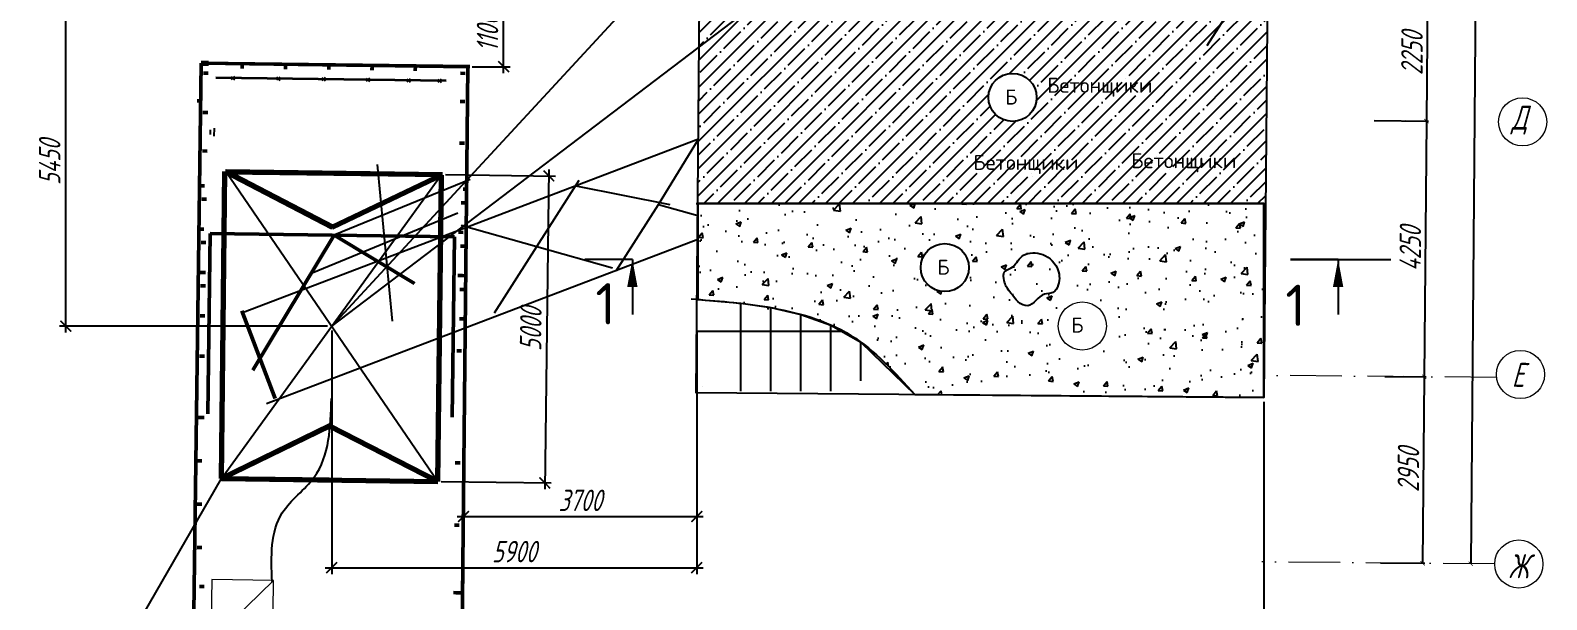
# Model space of a CAD drawing. Header units: millimetres. Extents: x 5763 to 12018931, y 39842 to 3600577.
# Drawn here: x 870921 to 906213, y 809550 to 822800 of the extents above; entities that cross this region are included whole.
import ezdxf

# ---------------------------------------------------------------- set-up
doc = ezdxf.new("R2010")
doc.units = ezdxf.units.MM
doc.linetypes.add('ACAD_ISO10W100', pattern=[18, 12, -3, 0, -3])
doc.linetypes.add('HIDDEN', pattern=[9.525, 6.35, -3.175])
for name, color, linetype in [('!Форматы', 7, 'Continuous'), ('Архитектура', 7, 'Continuous'), ('доп сетки', 120, 'Continuous'), ('Размеры', 7, 'Continuous'), ('тонкие', 2, 'Continuous'), ('штриховка', 7, 'Continuous')]:
    doc.layers.add(name, color=color, linetype=linetype)
for name, color, linetype, lineweight in [('0.25', 7, 'Continuous', 25), ('0.35', 7, 'Continuous', 35), ('0.5', 7, 'Continuous', 50), ('0.7', 7, 'Continuous', 70), ('основная_02мм', 151, 'Continuous', 20)]:
    doc.layers.add(name, color=color, linetype=linetype, lineweight=lineweight)
doc.styles.add('ISOCPEUR', font='isocpeur.ttf')
doc.styles.get("Standard").update_dxf_attribs({"font": 'romans.shx', "width": 0.7, "oblique": 15, "height": 500})
doc.styles.add('VSSP_ROMANS07', font='romans.shx', dxfattribs={"width": 0.7, "oblique": 15, "height": 250})
doc.dimstyles.new('ISO-25', dxfattribs={"dimtxt": 500, "dimasz": 250, "dimexe": 150, "dimexo": 100, "dimgap": 125, "dimtad": 1, "dimtxsty": 'Standard', "dimblk": 'ARCHTICK', "dimcen": 25, "dimdle": 150, "dimadec": 0, "dimazin": 0, "dimtfac": 1, "dimtmove": 0, "dimatfit": 3, "dimfxl": 1, "dimarcsym": 0})
doc.dimstyles.new('VSSP-100', dxfattribs={"dimscale": 100, "dimtxt": 2.5, "dimasz": 2.5, "dimexe": 1.25, "dimexo": 0.625, "dimtad": 1, "dimdec": 0, "dimrnd": 0.001, "dimzin": 1, "dimtxsty": 'VSSP_ROMANS07', "dimblk": 'OBLIQUE', "dimcen": 2.5, "dimdle": 2, "dimaunit": 1, "dimadec": 3, "dimazin": 2, "dimtfac": 1, "dimtdec": 0, "dimtix": 1, "dimtmove": 2, "dimatfit": 3, "dimldrblk": 'OBLIQUE', "dimfxl": 1.25, "dimtolj": 1, "dimtzin": 0, "dimarcsym": 0})
doc.dimstyles.new('Копия ISO-25', dxfattribs={"dimtxt": 250, "dimasz": 100, "dimexe": 50, "dimexo": 50, "dimgap": 100, "dimtad": 1, "dimdec": 0, "dimtxsty": 'Standard', "dimblk": 'ARCHTICK', "dimcen": 50, "dimadec": 0, "dimazin": 0, "dimtfac": 1, "dimtdec": 0, "dimtmove": 0, "dimatfit": 3, "dimldrblk": 'ARCHTICK', "dimfxl": 1, "dimarcsym": 0})

# ---------------------------------------------------------------- blocks, each defined once
blk = doc.blocks.new('_ArchTick')
at = {"color": 0, "linetype": 'ByBlock', "const_width": 0.15}
blk.add_lwpolyline([(-0.5, -0.5), (0.5, 0.5)], dxfattribs=at)
blk = doc.blocks.new('*D194')
at = {"layer": 'Defpoints', "color": 0, "transparency": 16777216}
for p in [(904707, 841050), (904445, 810389), (904445, 810389)]:
    blk.add_point(p, dxfattribs=at)
at = {"layer": 'Архитектура', "color": 0, "lineweight": -2, "transparency": 16777216}
for p, q in [((904707, 841050), (904445, 810389)), ((904757, 841050), (904757, 841050)), ((904395, 810389), (904395, 810389))]:
    blk.add_line(p, q, dxfattribs=at)
at = {"layer": 'Архитектура', "color": 0, "lineweight": -2, "transparency": 16777216, "xscale": 100, "yscale": 100, "zscale": 100}
for p, rotation in [((904707, 841050), 89.51016784393425), ((904445, 810389), 269.5101678439343)]:
    blk.add_blockref('_ArchTick', p, dxfattribs=dict(at, rotation=rotation))
at = {"layer": 'Архитектура', "color": 0, "lineweight": 20, "transparency": 16777216, "insert": (904226, 825723), "char_height": 500, "attachment_point": 5, "rotation": 89.5102}
blk.add_mtext('21900', dxfattribs=at)
blk = doc.blocks.new('_OBLIQUE')
at = {"color": 0, "linetype": 'ByBlock'}
blk.add_line((-0.5, -0.5), (0.5, 0.5), dxfattribs=at)
blk = doc.blocks.new('*D195')
at = {"layer": 'Defpoints', "color": 0, "transparency": 16777216}
for p in [(902558, 841069), (902260, 832503), (903514, 832492)]:
    blk.add_point(p, dxfattribs=at)
at = {"layer": 'Архитектура', "color": 0, "lineweight": -2, "transparency": 16777216}
for p, q in [((902621, 841068), (903712, 841059)), ((903589, 841260), (903512, 832292)), ((902322, 832502), (903639, 832491))]:
    blk.add_line(p, q, dxfattribs=at)
at = {"layer": 'Архитектура', "color": 0, "lineweight": -2, "transparency": 16777216, "xscale": 250, "yscale": 250, "zscale": 250}
for p, rotation in [((903587, 841060), 89.51016784393425), ((903514, 832492), 269.5101678439343)]:
    blk.add_blockref('_OBLIQUE', p, dxfattribs=dict(at, rotation=rotation))
at = {"layer": 'Архитектура', "color": 0, "lineweight": 20, "transparency": 16777216, "insert": (903363, 836778), "char_height": 250, "width": 65299.15, "attachment_point": 5, "rotation": 89.5102, "style": 'VSSP_ROMANS07'}
blk.add_mtext('\\A1;5865', dxfattribs=at)
blk = doc.blocks.new('*D198')
at = {"layer": 'Defpoints', "color": 0, "transparency": 16777216}
for p in [(902093, 823849), (902888, 820694), (903413, 820689)]:
    blk.add_point(p, dxfattribs=at)
at = {"layer": 'Архитектура', "color": 0, "lineweight": -2, "transparency": 16777216}
for p, q in [((902143, 823849), (903490, 823837)), ((903440, 823838), (903413, 820689)), ((902938, 820693), (903463, 820689))]:
    blk.add_line(p, q, dxfattribs=at)
at = {"layer": 'Архитектура', "color": 0, "lineweight": -2, "transparency": 16777216, "xscale": 100, "yscale": 100, "zscale": 100}
for p, rotation in [((903440, 823838), 89.51016784393425), ((903413, 820689), 269.5101678439343)]:
    blk.add_blockref('_ArchTick', p, dxfattribs=dict(at, rotation=rotation))
at = {"layer": 'Архитектура', "color": 0, "lineweight": 20, "transparency": 16777216, "insert": (903077, 822266), "char_height": 500, "width": 65741.77, "attachment_point": 5, "rotation": 89.5102}
blk.add_mtext('2250', dxfattribs=at)
blk = doc.blocks.new('*D199')
at = {"layer": 'Defpoints', "color": 0, "transparency": 16777216}
for p in [(902147, 820700), (902393, 814746), (903362, 814738)]:
    blk.add_point(p, dxfattribs=at)
at = {"layer": 'Архитектура', "color": 0, "lineweight": -2, "transparency": 16777216}
for p, q in [((902197, 820700), (903463, 820689)), ((903413, 820689), (903362, 814738)), ((902443, 814746), (903412, 814738))]:
    blk.add_line(p, q, dxfattribs=at)
at = {"layer": 'Архитектура', "color": 0, "lineweight": -2, "transparency": 16777216, "xscale": 100, "yscale": 100, "zscale": 100}
for p, rotation in [((903413, 820689), 89.51016784393425), ((903362, 814738), 269.5101678439343)]:
    blk.add_blockref('_ArchTick', p, dxfattribs=dict(at, rotation=rotation))
at = {"layer": 'Архитектура', "color": 0, "lineweight": 20, "transparency": 16777216, "insert": (903038, 817717), "char_height": 500, "width": 61132.49, "attachment_point": 5, "rotation": 89.5102}
blk.add_mtext('4250', dxfattribs=at)
blk = doc.blocks.new('*D200')
at = {"layer": 'Defpoints', "color": 0, "transparency": 16777216}
for p in [(902837, 814743), (902296, 810407), (903325, 810399)]:
    blk.add_point(p, dxfattribs=at)
at = {"layer": 'Архитектура', "color": 0, "lineweight": -2, "transparency": 16777216}
for p, q in [((902887, 814742), (903412, 814738)), ((903362, 814738), (903325, 810399)), ((902346, 810407), (903375, 810398))]:
    blk.add_line(p, q, dxfattribs=at)
at = {"layer": 'Архитектура', "color": 0, "lineweight": -2, "transparency": 16777216, "xscale": 100, "yscale": 100, "zscale": 100}
for p, rotation in [((903362, 814738), 89.51016784393425), ((903325, 810399), 269.5101678439343)]:
    blk.add_blockref('_ArchTick', p, dxfattribs=dict(at, rotation=rotation))
at = {"layer": 'Архитектура', "color": 0, "lineweight": 20, "transparency": 16777216, "insert": (902994, 812571), "char_height": 500, "attachment_point": 5, "rotation": 89.5102}
blk.add_mtext('2950', dxfattribs=at)
blk = doc.blocks.new('*D205')
at = {"color": 0, "lineweight": -2, "transparency": 16777216}
for p, q in [((882993, 819561), (882893, 812118)), ((880581, 819443), (883141, 819409)), ((880486, 812300), (883045, 812266))]:
    blk.add_line(p, q, dxfattribs=at)
at = {"layer": 'Defpoints', "color": 0, "transparency": 16777216}
for p in [(880481, 819445), (880386, 812302), (882895, 812268)]:
    blk.add_point(p, dxfattribs=at)
at = {"color": 0, "lineweight": -2, "transparency": 16777216, "xscale": 250, "yscale": 250, "zscale": 250}
for p, rotation in [((882991, 819411), 89.23381810494627), ((882895, 812268), 269.2338181049463)]:
    blk.add_blockref('_ArchTick', p, dxfattribs=dict(at, rotation=rotation))
at = {"color": 0, "transparency": 16777216, "insert": (882568, 815845), "char_height": 500, "attachment_point": 5, "rotation": 89.2338}
blk.add_mtext('5000', dxfattribs=at)
blk = doc.blocks.new('*D206')
at = {"color": 0, "lineweight": -2, "transparency": 16777216}
for p, q in [((877836, 823539), (871598, 823539)), ((871748, 815765), (871748, 823689)), ((877836, 815915), (871598, 815915))]:
    blk.add_line(p, q, dxfattribs=at)
at = {"layer": 'Defpoints', "color": 0, "transparency": 16777216}
for p in [(871748, 823539), (877936, 823539), (877936, 815915)]:
    blk.add_point(p, dxfattribs=at)
at = {"color": 0, "lineweight": -2, "transparency": 16777216, "xscale": 250, "yscale": 250, "zscale": 250}
for p, rotation in [((871748, 823539), 90), ((871748, 815915), 270)]:
    blk.add_blockref('_ArchTick', p, dxfattribs=dict(at, rotation=rotation))
at = {"color": 0, "transparency": 16777216, "insert": (871373, 819727), "char_height": 500, "attachment_point": 5, "rotation": 90}
blk.add_mtext('5450', dxfattribs=at)
blk = doc.blocks.new('*D208')
at = {"color": 0, "lineweight": -2, "transparency": 16777216}
for p, q in [((899634, 814153), (899634, 806671)), ((857150, 810177), (857150, 806671)), ((857000, 806821), (899784, 806821))]:
    blk.add_line(p, q, dxfattribs=at)
at = {"layer": 'Defpoints', "color": 0, "transparency": 16777216}
for p in [(899634, 814253), (857150, 810277), (899634, 806821)]:
    blk.add_point(p, dxfattribs=at)
at = {"color": 0, "lineweight": -2, "transparency": 16777216, "xscale": 250, "yscale": 250, "zscale": 250, "rotation": 180}
blk.add_blockref('_ArchTick', (857150, 806821), dxfattribs=at)
at = {"color": 0, "lineweight": -2, "transparency": 16777216, "xscale": 250, "yscale": 250, "zscale": 250}
blk.add_blockref('_ArchTick', (899634, 806821), dxfattribs=at)
at = {"color": 0, "transparency": 16777216, "insert": (878261, 807196), "char_height": 500, "attachment_point": 5}
blk.add_mtext('29560', dxfattribs=at)
blk = doc.blocks.new('*D211')
at = {"color": 0, "lineweight": -2, "transparency": 16777216}
for p, q in [((881217, 823512), (882087, 823512)), ((881937, 821803), (881937, 823662)), ((881201, 821953), (882087, 821953))]:
    blk.add_line(p, q, dxfattribs=at)
at = {"layer": 'Defpoints', "color": 0, "transparency": 16777216}
for p in [(881117, 823512), (881937, 823512), (881101, 821953)]:
    blk.add_point(p, dxfattribs=at)
at = {"color": 0, "lineweight": -2, "transparency": 16777216, "xscale": 250, "yscale": 250, "zscale": 250}
for p, rotation in [((881937, 823512), 90), ((881937, 821953), 270)]:
    blk.add_blockref('_ArchTick', p, dxfattribs=dict(at, rotation=rotation))
at = {"color": 0, "transparency": 16777216, "insert": (881562, 822733), "char_height": 500, "attachment_point": 5, "rotation": 90}
blk.add_mtext('1100', dxfattribs=at)
blk = doc.blocks.new('*D454')
at = {"color": 0, "lineweight": -2, "transparency": 16777216}
for p, q in [((877936, 815815), (877936, 810144)), ((886432, 815815), (886432, 810144)), ((877786, 810294), (886582, 810294))]:
    blk.add_line(p, q, dxfattribs=at)
at = {"layer": 'Defpoints', "color": 0, "transparency": 16777216}
for p in [(877936, 815915), (886432, 815915), (886432, 810294)]:
    blk.add_point(p, dxfattribs=at)
at = {"color": 0, "lineweight": -2, "transparency": 16777216, "xscale": 250, "yscale": 250, "zscale": 250, "rotation": 180}
blk.add_blockref('_ArchTick', (877936, 810294), dxfattribs=at)
at = {"color": 0, "lineweight": -2, "transparency": 16777216, "xscale": 250, "yscale": 250, "zscale": 250}
blk.add_blockref('_ArchTick', (886432, 810294), dxfattribs=at)
at = {"color": 0, "transparency": 16777216, "insert": (882184, 810669), "char_height": 500, "attachment_point": 5}
blk.add_mtext('5900', dxfattribs=at)
blk = doc.blocks.new('*D455')
at = {"color": 0, "lineweight": -2, "transparency": 16777216}
for p, q in [((886432, 814266), (886432, 811336)), ((881003, 812194), (881003, 811336)), ((880853, 811486), (886582, 811486))]:
    blk.add_line(p, q, dxfattribs=at)
at = {"layer": 'Defpoints', "color": 0, "transparency": 16777216}
for p in [(886432, 814366), (881003, 812294), (886432, 811486)]:
    blk.add_point(p, dxfattribs=at)
at = {"color": 0, "lineweight": -2, "transparency": 16777216, "xscale": 250, "yscale": 250, "zscale": 250, "rotation": 180}
blk.add_blockref('_ArchTick', (881003, 811486), dxfattribs=at)
at = {"color": 0, "lineweight": -2, "transparency": 16777216, "xscale": 250, "yscale": 250, "zscale": 250}
blk.add_blockref('_ArchTick', (886432, 811486), dxfattribs=at)
at = {"color": 0, "transparency": 16777216, "insert": (883718, 811861), "char_height": 500, "attachment_point": 5}
blk.add_mtext('3700', dxfattribs=at)

msp = doc.modelspace()

# ---------------------------------------------------------------- hatches: boundary and pattern name
h = msp.add_hatch()
h.set_pattern_fill('ANSI35', color=256, scale=70)
h.set_pattern_definition([(45, (404207.3, 425957.2), (-314.30896, 314.30896), []), (45, (404521.6, 425957.2), (-314.30896, 314.30896), [555.625, -111.125, 0, -111.125])])
h.paths.add_polyline_path([(886494.42398, 823255.97011), (886456.07139, 818769.96859), (899633.93969, 818769.96859), (899672.51324, 818769.96859), (899673.03625, 818831.14338), (899709.93026, 823142.98556)])
h.paths.add_polyline_path([(894342.07779, 821238.90633, -1), (893222.07779, 821238.90633, -1)], flags=16)
h.paths.add_polyline_path([(896421.98952, 819363.69555), (899011.98952, 819363.69555), (899011.98952, 820203.69555), (896421.98952, 820203.69555)], flags=24)
h.paths.add_polyline_path([(892748.08456, 819323.77877), (895338.08456, 819323.77877), (895338.08456, 820163.77877), (892748.08456, 820163.77877)], flags=24)
h.paths.add_polyline_path([(894465.23689, 821120.06607), (897055.23689, 821120.06607), (897055.23689, 821960.06607), (894465.23689, 821960.06607)], flags=24)
h.paths.add_polyline_path([(893485.71142, 820845.72629), (893940.71142, 820845.72629), (893940.71142, 821685.72629), (893485.71142, 821685.72629)], flags=8)
h = msp.add_hatch()
h.set_pattern_fill('AR-CONC', color=256, scale=7)
h.set_pattern_definition([(50, (404207.3, 425957.2), (1275.2927, -111.5736), [133.35, -1466.85]), (355, (404207.3, 425957.2), (-246.704, 1337.398), [106.68, -1173.484]), (100.45144, (404313.6, 425947.9), (1028.5887, 1225.8243), [113.33, -1246.6317]), (46.1842, (404207.3, 426312.8), (1897.5533, -294.2963), [200.025, -2200.275]), (96.63556, (404365.4, 426288.3), (1661.829, 1731.983), [169.995, -1869.949]), (351.18415, (404207.3, 426312.8), (1661.829, 1731.983), [160.02, -1760.218]), (21, (404385.1, 426223.9), (1061.3007, -715.8564), [133.35, -1466.85]), (326, (404385.1, 426223.9), (432.6142, 1289.3158), [106.68, -1173.48]), (71.45144, (404473.6, 426164.2), (1493.915, 573.4594), [113.33, -1246.6296]), (37.5, (404207.3, 425957.2), (21.62022, 591.88527), [0, -1159.256, 0, -1191.26, 0, -1177.925]), (7.5, (404207.3, 425957.2), (467.73764, 701.264), [0, -679.196, 0, -1132.586, 0, -448.945]), (327.5, (403810.8, 425957.2), (949.13417, -40.1012), [0, -444.5, 0, -1386.84, 0, -1840.23]), (317.5, (403633, 425957.2), (1036.9043, 177.9854), [0, -577.85, 0, -921.004, 0, -1306.83])])
edge = h.paths.add_edge_path()
edge.add_line((899633.93969, 818769.96859), (886456.07139, 818769.96859))
edge.add_line((886456.07139, 818769.96859), (886456.07139, 816536.77266))
edge.add_spline(control_points=[(886456.07139, 816536.77266), (886788.4687, 816511.85797), (887120.94407, 816485.37564), (887453.99622, 816447.31018)], knot_values=[224.5611849852, 224.5611849852, 224.5611849852, 224.5611849852, 1659.2477262011, 1659.2477262011, 1659.2477262011, 1659.2477262011], degree=3, periodic=0)
edge.add_spline(control_points=[(887453.99622, 816447.31018), (887659.41401, 816423.83241), (888547.84002, 816303.36313), (889538.68198, 816030.29072), (890177.50783, 815597.45534), (890253.99622, 815541.56342)], knot_values=[1659.2477262011, 1659.2477262011, 1659.2477262011, 1659.2477262011, 2544.1245399561, 5482.2310219152, 5893.0114795834, 5893.0114795834, 5893.0114795834, 5893.0114795834], degree=3, periodic=0)
edge.add_line((888153.81113, 816346.67903), (888153.99622, 816346.65242))
edge.add_line((888153.99622, 816346.65242), (888154.11433, 816346.62531))
edge.add_spline(control_points=[(890253.99622, 815541.56342), (890177.50783, 815597.45534), (889538.68198, 816030.29072), (888547.84002, 816303.36313), (887659.41401, 816423.83241), (887453.99622, 816447.31018)], knot_values=[1659.2477262011, 1659.2477262011, 1659.2477262011, 1659.2477262011, 2070.0281838693, 5008.1346658284, 5893.0114795834, 5893.0114795834, 5893.0114795834, 5893.0114795834], degree=3, periodic=0)
edge.add_line((888853.99622, 816190.69624), (888853.99622, 816190.5532))
edge.add_spline(control_points=[(887453.99622, 816447.31018), (887659.41401, 816423.83241), (888547.84002, 816303.36313), (889538.68198, 816030.29072), (890177.50783, 815597.45534), (890253.99622, 815541.56342)], knot_values=[1659.2477262011, 1659.2477262011, 1659.2477262011, 1659.2477262011, 2544.1245399561, 5482.2310219152, 5893.0114795834, 5893.0114795834, 5893.0114795834, 5893.0114795834], degree=3, periodic=0)
edge.add_spline(control_points=[(890253.99622, 815541.56342), (890716.54748, 815203.56602), (891110.67121, 814763.18781), (891504.79493, 814322.80959)], knot_values=[5893.0114795834, 5893.0114795834, 5893.0114795834, 5893.0114795834, 8377.1401201609, 8377.1401201609, 8377.1401201609, 8377.1401201609], degree=3, periodic=0)
edge.add_line((891504.79493, 814322.80959), (899633.93969, 814253.31035))
edge.add_line((899633.93969, 814253.31035), (899633.93969, 818769.96859))
h.paths.add_polyline_path([(895965.60786, 815918.71069, -1), (894845.60786, 815918.71069, -1)], flags=16)
h.paths.add_polyline_path([(891644.88416, 817277.96146, -1), (892764.88416, 817277.96146, -1)], flags=16)
h.paths.add_polyline_path([(895025.421, 815537.47845), (895480.421, 815537.47845), (895480.421, 816377.47845), (895025.421, 816377.47845)], flags=8)
h.paths.add_polyline_path([(891908.51779, 816884.78142), (892363.51779, 816884.78142), (892363.51779, 817724.78142), (891908.51779, 817724.78142)], flags=8)

# ---------------------------------------------------------------- linework, layer by layer
at = {"layer": '!Форматы', "lineweight": 20}
for p, q in [((899683.84922, 820091.09699), (899687.10853, 820472.32969)), ((899673.03625, 818831.14338), (899670.86079, 818576.68537))]:
    msp.add_line(p, q, dxfattribs=at)
for p, q in [((877936.32216, 815914.94685), (899290.99413, 832141.942)), ((889742.92711, 828696.76665), (877936.32216, 815914.94685)), ((898313.60416, 822445.07486), (900287.51093, 825533.92243)), ((885544.6236, 818749.17826), (886468.89358, 820269.74703)), ((875477.66713, 819508.35621), (880408.68492, 812301.50316)), ((879349.20243, 816027.61044), (878999.16427, 819676.55009)), ((875369.13554, 812368.89803), (880491.60926, 819444.55892)), ((881723.44356, 816221.76547), (883697.35033, 819310.61304)), ((883615.68743, 819182.82369), (885808.88608, 818747.0346)), ((886418.42266, 818769.96859), (899672.51324, 818769.96859)), ((886456.07139, 818769.96859), (886456.07139, 816536.77266)), ((899633.93969, 818769.96859), (886456.07139, 818769.96859)), ((899633.93969, 814253.31035), (899633.93969, 818769.96859)), ((877479.08545, 817155.28222), (880869.52949, 818548.90213)), ((884557.69057, 817204.78633), (885544.6236, 818749.17826)), ((885544.6236, 818749.17826), (886456.07139, 818492.72293)), ((880946.16761, 818262.55533), (884474.83642, 817269.68889)), ((884933.69972, 817470.39974), (883827.23423, 817470.39974)), ((901359.14041, 817470.39974), (900252.67491, 817470.39974)), ((900252.67491, 817470.39974), (902582.38022, 817470.39974)), ((886456.07139, 816536.77266), (886456.07139, 816536.77266)), ((886456.07139, 816536.77266), (887453.99622, 816447.31018)), ((887453.99622, 816447.31018), (888153.99622, 816346.65242)), ((888153.99622, 816346.65242), (888853.99622, 816185.99804)), ((888853.99622, 816185.99804), (889553.99622, 815937.57811)), ((889553.99622, 815937.57811), (890253.99622, 815541.56342)), ((890253.99622, 815541.56342), (891504.79493, 814322.80959)), ((891504.79493, 814322.80959), (899633.93969, 814253.31035)), ((873055.33509, 808355.7168), (875369.13554, 812368.89803))]:
    msp.add_line(p, q)
at = {"linetype": 'HIDDEN', "ltscale": 100}
msp.add_line((886559.61441, 814505.093), (886559.61441, 814505.093), dxfattribs=at)
at = {"layer": '0.25'}
for p, q in [((875115.52954, 820373.56952), (875117.0492, 820487.20441)), ((875202.71781, 820336.88631), (875205.1556, 820519.17585)), ((878010.03701, 818050.26074), (881160.64895, 819332.58098))]:
    msp.add_line(p, q, dxfattribs=at)
at = {"layer": '0.25', "end_tangent": (0.9994878397, 0.0320009102)}
msp.add_spline([(876546.58999, 809972.6485), (876785.98135, 811571.75725), (877528.96275, 812401.8674), (877927.16601, 814232.19859)], degree=3, dxfattribs=at)
at = {"layer": '0.35'}
msp.add_line((880599.30395, 821623.04741), (875242.27294, 821694.68802), dxfattribs=at)
at = {"layer": '0.5'}
for p, q in [((874703.98991, 807573.29154), (874897.76575, 822036.2905)), ((874897.76575, 822036.2905), (881101.49961, 821953.32676)), ((874898.16759, 822039.58643), (881148.54728, 821954.74045)), ((875849.65157, 821912.07096), (875851.14228, 822023.54081)), ((875851.54155, 822026.64482), (875850.05085, 821915.17497)), ((876857.56145, 821898.59199), (876859.05216, 822010.06184)), ((876859.45143, 822013.16585), (876857.96072, 821901.696)), ((877865.47132, 821885.11302), (877866.96203, 821996.58286)), ((877867.36131, 821999.68687), (877865.8706, 821888.21703)), ((878873.3812, 821871.63404), (878874.87191, 821983.10389)), ((878875.27118, 821986.2079), (878873.78047, 821874.73805)), ((879881.29107, 821858.15507), (879882.78178, 821969.62491)), ((879883.18106, 821972.72893), (879881.69035, 821861.25908)), ((880976.23416, 809607.19416), (881101.49961, 821953.32676)), ((875061.87584, 821802.64514), (874950.406, 821804.13585)), ((881044.51644, 821798.16174), (880933.04659, 821799.65245)), ((874913.13143, 821158.65949), (874801.65161, 821158.65949)), ((875049.58876, 820883.86035), (874938.11891, 820885.35106)), ((881035.75196, 821142.78556), (880924.28212, 821144.27626)), ((875037.6372, 819990.16556), (874926.16736, 819991.65627)), ((881022.80445, 820174.61651), (880911.3346, 820176.10722)), ((874971.44701, 819182.35107), (874859.97717, 819183.84178)), ((875022.63081, 818868.0406), (874911.16096, 818869.53131)), ((875022.63081, 818868.0406), (874911.16096, 818869.53131)), ((881059.93196, 818782.47468), (880948.46211, 818783.96539)), ((881059.93196, 818782.47468), (880948.46211, 818783.96539)), ((881109.14798, 819104.94342), (880997.67814, 819106.43413)), ((874957.96804, 818174.4412), (874846.49819, 818175.9319)), ((880995.3983, 818098.52939), (880883.92845, 818100.0201)), ((875009.15183, 817860.13072), (874897.68199, 817861.62143)), ((875009.15183, 817860.13072), (874897.68199, 817861.62143)), ((880740.35627, 813797.29288), (880796.51867, 817996.91737)), ((881046.45299, 817774.5648), (880934.98314, 817776.05551)), ((881046.45299, 817774.5648), (880934.98314, 817776.05551)), ((874944.48907, 817166.53132), (874833.01922, 817168.02203)), ((875000.22399, 817165.78597), (874888.75414, 817167.27667)), ((880981.91933, 817090.61952), (880870.44948, 817092.11022)), ((881037.65425, 817089.87416), (880926.1844, 817091.36487)), ((874995.67286, 816852.22085), (874884.20301, 816853.71156)), ((881032.97401, 816766.65493), (880921.50416, 816768.14564)), ((874986.74502, 816157.87609), (874875.27517, 816159.3668)), ((881024.17527, 816081.96429), (880912.70543, 816083.45499)), ((880958.17039, 815341.5106), (880846.70054, 815343.00131)), ((874973.78609, 815215.60569), (874862.31624, 815217.09639)), ((874912.7737, 813789.06155), (874801.29388, 813789.06155)), ((874968.5136, 813789.06155), (874857.03379, 813789.06155)), ((874912.7737, 812781.06155), (874801.29388, 812781.06155)), ((880923.32319, 812735.76078), (880811.85334, 812737.25149)), ((874912.7737, 811773.06155), (874801.29388, 811773.06155)), ((880903.91844, 811284.74212), (880792.44859, 811286.23283)), ((874912.7737, 810765.06155), (874801.29388, 810765.06155)), ((880954.76254, 807490.95725), (880987.79094, 810333.62499)), ((874968.5136, 809854.04794), (874857.03379, 809854.04794)), ((880882.88627, 809712.03115), (880771.41642, 809713.52186)), ((880938.62119, 809711.2858), (880827.15135, 809712.77651))]:
    msp.add_line(p, q, dxfattribs=at)
at = {"layer": '0.5', "color": 7, "linetype": 'Continuous', "lineweight": -2}
for p, q in [((886468.89358, 820269.74703), (875861.32221, 816228.81334)), ((886456.07139, 817929.53747), (876417.41746, 814106.1138))]:
    msp.add_line(p, q, dxfattribs=at)
at = {"layer": '0.5', "color": 7, "linetype": 'Continuous'}
for p, q in [((875052.11796, 813873.3628), (875108.28035, 818072.98728)), ((875108.28035, 818072.98728), (880796.51867, 817996.91737)), ((877995.43034, 818034.17755), (876099.1091, 814888.85788)), ((877995.43034, 818034.17755), (879865.79556, 816906.5296)), ((875844.9658, 816271.74938), (876622.45189, 814230.82523))]:
    msp.add_line(p, q, dxfattribs=at)
at = {"layer": '0.7'}
for p, q in [((874897.76575, 822036.2905), (875065.75073, 822034.044)), ((875369.13554, 812368.89803), (875452.05989, 819511.95379)), ((875464.61524, 819508.53076), (880504.16461, 819441.13588)), ((877954.94233, 818215.11446), (875464.61524, 819508.53076)), ((875471.23411, 819511.69737), (880510.78349, 819444.3025)), ((877961.56121, 818218.28107), (875471.23411, 819511.69737)), ((877941.89044, 818215.28901), (880504.16461, 819441.13588)), ((877948.50931, 818218.45562), (880510.78349, 819444.3025)), ((880481.16511, 819430.13243), (880396.08605, 812301.67165)), ((877893.16008, 813595.25643), (875369.13554, 812368.89803)), ((877880.10818, 813595.43097), (880408.68492, 812301.50316)), ((875369.13554, 812368.89803), (880408.68492, 812301.50316))]:
    msp.add_line(p, q, dxfattribs=at)
at = {"layer": '0.7', "color": 7}
for p, q in [((875369.13554, 812368.89803), (877893.16008, 813595.25643)), ((877886.64001, 813592.08849), (875369.13554, 812368.89803)), ((880408.68492, 812301.50316), (877893.07368, 813588.79624)), ((877893.07368, 813588.79624), (880408.68492, 812301.50316)), ((875369.13554, 812368.89803), (877876.31136, 812335.36908))]:
    msp.add_line(p, q, dxfattribs=at)
at = {"layer": 'Архитектура', "color": 7, "linetype": 'ACAD_ISO10W100', "lineweight": 20, "ltscale": 100}
for p, q in [((905042.15843, 814723.69223), (899624.35666, 814770.01114)), ((905005.05835, 810384.19338), (899587.25658, 810430.5123))]:
    msp.add_line(p, q, dxfattribs=at)
at = {"layer": 'Архитектура', "color": 7, "lineweight": 18}
msp.add_line((896036.07118, 814284.06992), (898009.99904, 814267.19404), dxfattribs=at)
at = {"layer": 'Архитектура', "color": 7, "lineweight": 25}
msp.add_lwpolyline([(899722.98692, 824668.93184), (899633.93969, 814253.31035), (886418.42266, 814366.29498), (886496.21928, 823465.96243), (870480.80457, 823602.88449), (870365.90787, 810163.71819), (857150.39084, 810276.70282), (857421.35954, 841971.20198), (882928.42952, 841753.13204)], dxfattribs=at)
at = {"layer": 'Архитектура', "color": 7, "lineweight": 20}
for centre in [(905653.01719, 820670.08725), (905602.7486, 814790.30213), (905565.03812, 810379.4059)]:
    msp.add_circle(centre, 560, dxfattribs=at)
at = {"layer": 'доп сетки', "color": 0}
for p, q in [((896714.185, 819960.37446), (896714.185, 819960.37446)), ((894257.52241, 819389.56539), (894257.52241, 819389.56539)), ((894886.14034, 818760.94746), (894886.14034, 818760.94746))]:
    msp.add_line(p, q, dxfattribs=at)
msp.add_open_spline([(893569.62142, 817078.45042), (893585.98511, 816929.83776), (893646.86527, 816799.31151), (893733.72556, 816695.0969), (893770.73557, 816650.69245), (893810.27393, 816592.80205), (893895.91336, 816467.41244), (894229.14783, 816299.05597), (894412.02088, 816698.91139), (894744.68685, 816661.03736), (894898.04167, 816934.42232), (894855.94084, 817331.66147), (894477.24218, 817661.15631), (893963.16811, 817609.45626), (893831.2013, 817270.67886), (893592.91104, 817216.65192), (893572.21285, 817119.63371), (893569.91944, 817087.28875), (893569.62142, 817078.45042)], degree=3, knots=[24.3406163507, 24.3406163507, 24.3406163507, 24.3406163507, 26.0165450122, 27.260793737, 27.260793737, 27.260793737, 28.7852067225, 30.562646258, 33.9083929554, 35.3634780982, 36.9028817178, 39.7534862481, 43.4279471664, 46.506259466, 49.0969625537, 50.432183715, 50.9222889334, 51.1072700467, 51.1072700467, 51.1072700467, 51.1072700467], dxfattribs=at)
msp.add_spline([(886299.99192, 816548.39499), (888071.02484, 816361.30797), (890018.60825, 815700.37757), (891504.79493, 814322.80959)], degree=3, dxfattribs=at)
at = {"layer": 'основная_02мм', "color": 7}
msp.add_line((875125.37853, 808581.89801), (876581.47047, 809999.5587), dxfattribs=at)
msp.add_lwpolyline([(875125.37853, 808581.89801), (876562.25484, 808562.68238), (876581.47047, 809999.5587), (875144.59415, 810018.77433)], close=True, dxfattribs=at)
at = {"layer": 'Размеры', "color": 0}
for p, q in [((884933.69972, 817470.39974), (884933.69972, 816190.39974)), ((901359.14041, 817470.39974), (901359.14041, 816190.39974))]:
    msp.add_line(p, q, dxfattribs=at)
for points in [[(884933.69972, 817470.39974, 0, 240, 0), (884933.69972, 816830.39974, 240, 240, 0)], [(901359.14041, 817470.39974, 0, 240, 0), (901359.14041, 816830.39974, 240, 240, 0)]]:
    msp.add_lwpolyline(points, format="xyseb", dxfattribs=at)
for centre in [(893782.07779, 821238.90633), (892204.88416, 817277.96146)]:
    msp.add_circle(centre, 560, dxfattribs=at)
at = {"layer": 'Размеры', "color": 0, "lineweight": 20}
msp.add_circle((895405.60786, 815918.71069), 560, dxfattribs=at)
at = {"layer": 'тонкие', "color": 0}
for p, q in [((887453.99622, 814399.99199), (887453.99622, 816447.90159)), ((888153.99622, 814399.99199), (888153.99622, 816346.65242)), ((888853.99622, 814399.99199), (888853.99622, 816185.99804)), ((886418.42266, 815799.99199), (889840.42291, 815799.99199)), ((889553.99622, 814399.99199), (889553.99622, 815937.57811)), ((890253.99622, 814644.99199), (890253.99622, 815549.20053))]:
    msp.add_line(p, q, dxfattribs=at)
at = {"layer": 'штриховка'}
for p, q in [((875676.43662, 821727.78749), (875597.59888, 821651.03055)), ((875598.63928, 821728.82789), (875675.39622, 821649.99015)), ((876726.34274, 821713.74689), (876647.505, 821636.98995)), ((876648.5454, 821714.78729), (876725.30234, 821635.94955)), ((877785.70145, 821699.57988), (877706.86371, 821622.82294)), ((877707.90411, 821700.62028), (877784.66105, 821621.78254)), ((878818.8239, 821685.76374), (878739.98616, 821609.0068)), ((878741.02656, 821686.80413), (878817.7835, 821607.9664)), ((879760.58113, 821673.16943), (879681.7434, 821596.41249)), ((879682.7838, 821674.20983), (879759.54073, 821595.3721)), ((880484.46969, 821663.48873), (880405.63195, 821586.73179)), ((880406.67235, 821664.52913), (880483.42929, 821585.69139))]:
    msp.add_line(p, q, dxfattribs=at)

# ---------------------------------------------------------------- texts
at = {"lineweight": 20, "char_height": 350, "attachment_point": 1, "style": 'ISOCPEUR'}
for s, width, insert in [('Бетонщики', 38.3429073, (894587.73689, 821697.56607)), ('Б', 3.7468513, (893608.21142, 821423.22629)), ('Бетонщики', 38.3429073, (892870.58456, 819901.27877)), ('Бетонщики', 38.3429073, (896544.48952, 819941.19555)), ('Б', 3.7468513, (892031.01779, 817462.28142)), ('Б', 3.7468513, (895147.921, 816114.97845))]:
    msp.add_mtext_dynamic_manual_height_columns(s, width=width, gutter_width=12.5, heights=[0], dxfattribs=dict(at, insert=insert))
at = {"layer": 'Архитектура', "color": 7, "lineweight": 20, "style": 'VSSP_ROMANS07', "oblique": 15, "width": 0.7}
for s, p in [('Д', (905392.94562, 820491.08002)), ('Е', (905397.76308, 814504.15338)), ('Ж', (905322.35026, 810050.2549))]:
    msp.add_text(s, height=560, rotation=359.510167848, dxfattribs=at).set_placement(p)
at = {"layer": 'Размеры', "color": 0, "style": 'ISOCPEUR'}
for p in [(884071.20615, 815956.30787), (900130.51513, 815920.10596)]:
    msp.add_text('1', height=960, dxfattribs=at).set_placement(p)

# ---------------------------------------------------------------- dimensions: what is measured, and where the dimension line sits
dim = msp.add_linear_dim(base=(871747.57621, 823539.14435), p1=(877936.32216, 815914.94685), p2=(877936.32216, 823539.14435), angle=90, text='5450', dimstyle='ISO-25')
dim.commit()
dim.dimension.update_dxf_attribs({"geometry": '*D206', "text_midpoint": (871747.57621, 819727.0456), "dimtype": 160})
dim = msp.add_linear_dim(base=(881936.54026, 823511.94881), p1=(881101.49961, 821953.32676), p2=(881117.3136, 823511.94881), angle=90, text='1100', dimstyle='ISO-25')
dim.commit()
dim.dimension.update_dxf_attribs({"geometry": '*D211', "text_midpoint": (881561.54026, 822732.63779)})
dim = msp.add_aligned_dim(p1=(880481.33893, 819444.69626), p2=(880385.81571, 812301.80899), distance=2509.61132, text='5000', dimstyle='ISO-25')
dim.commit()
dim.dimension.update_dxf_attribs({"geometry": '*D205', "text_midpoint": (882567.99779, 815844.70861)})
for base, p1, p2, text, picture, middle in [((886431.66269, 810293.7914), (877936.32216, 815914.94685), (886431.66269, 815914.94685), '5900', '*D454', (882183.99242, 810668.7914)), ((886431.66269, 811485.50033), (881003.49026, 812293.54871), (886431.66269, 814366.18179), '3700', '*D455', (883717.57647, 811860.50033))]:
    dim = msp.add_linear_dim(base=base, p1=p1, p2=p2, text=text, dimstyle='ISO-25')
    dim.commit()
    dim.dimension.update_dxf_attribs({"geometry": picture, "text_midpoint": middle})
dim = msp.add_linear_dim(base=(899633.93969, 806821.11276), p1=(857150.39084, 810276.70282), p2=(899633.93969, 814253.31035), text='29560', dimstyle='ISO-25')
dim.commit()
dim.dimension.update_dxf_attribs({"geometry": '*D208', "text_midpoint": (878261.47264, 806821.11276), "dimtype": 160})
at = {"layer": 'Архитектура', "color": 7, "lineweight": 20}
dim = msp.add_linear_dim(base=(903514.00702, 832492.20585), p1=(902558.29326, 841068.68974), p2=(902259.63324, 832502.92998), angle=269.510167844, text='5865', dimstyle='VSSP-100', override={"dimfxl": 100}, dxfattribs=at)
dim.commit()
dim.dimension.update_dxf_attribs({"geometry": '*D195', "text_midpoint": (903363.13813, 836777.65225)})
for base, p1, p2, text, picture, middle in [((903413.09881, 820689.23719), (902092.78054, 823849.24018), (902888.118, 820693.72546), '2250', '*D198', (903076.57042, 822266.47184)), ((903362.21982, 814738.05468), (902146.86867, 820700.06269), (902392.85688, 814746.34215), '4250', '*D199', (903037.67211, 817716.63811)), ((904445.07881, 810388.98087), (904707.21461, 841050.31777), (904445.07881, 810388.98087), '21900', '*D194', (904226.1595, 825722.6415)), ((903325.11974, 810398.55584), (902837.23901, 814742.54295), (902296.15746, 810407.35284), '2950', '*D200', (902993.68257, 812571.29744))]:
    dim = msp.add_linear_dim(base=base, p1=p1, p2=p2, angle=269.510167844, text=text, dimstyle='Копия ISO-25', dxfattribs=at)
    dim.commit()
    dim.dimension.update_dxf_attribs({"geometry": picture, "text_midpoint": middle})

doc.saveas('drawing.dxf')
